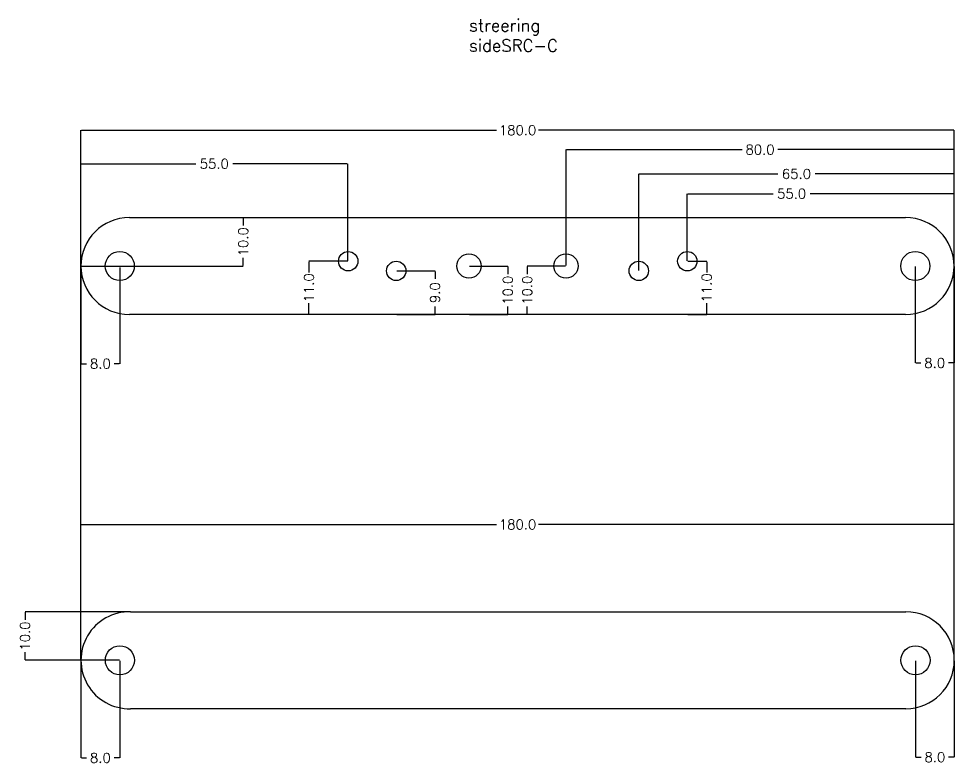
# Model space of a CAD drawing. Header units: millimetres. Extents: x -530 to 204, y -33 to 514.
# Drawn here: x -288.8 to -96, y -33.4 to 120.3 of the extents above; entities that cross this region are included whole.
import ezdxf

# ---------------------------------------------------------------- set-up
doc = ezdxf.new("R2010")
doc.units = ezdxf.units.MM
doc.layers.add('DIMENSION', color=3, linetype='Continuous', lineweight=25)
doc.styles.get("Standard").update_dxf_attribs({"font": 'txt.shx'})
doc.dimstyles.get("Standard").update_dxf_attribs({"dimscale": 100, "dimtxt": 2, "dimasz": 0.1, "dimexe": 0, "dimexo": 0.1, "dimgap": 1, "dimtad": 0, "dimtoh": 1, "dimdec": 1, "dimzin": 0, "dimdsep": 46, "dimtxsty": 'Standard', "dimcen": 2.5, "dimdle": 0.1, "dimclrt": 2, "dimadec": 0, "dimazin": 0, "dimtfac": 1, "dimtdec": 4, "dimtofl": 0, "dimtmove": 0, "dimatfit": 3, "dimfxl": 1, "dimtolj": 1, "dimtzin": 0, "dimarcsym": 0})

# ---------------------------------------------------------------- blocks, each defined once
blk = doc.blocks.new('*D268')
at = {"layer": 'Defpoints', "color": 0}
for p in [(-95.96, 97.34), (-276, -11.97), (-95.96, -11.97)]:
    blk.add_point(p, dxfattribs=at)
at = {"layer": 'DIMENSION', "color": 0, "lineweight": -2}
for p, q in [((-276, -11.87), (-276, 97.34)), ((-275.9, 97.34), (-190.31, 97.34)), ((-96.06, 97.34), (-181.65, 97.34)), ((-95.96, -11.87), (-95.96, 97.34))]:
    blk.add_line(p, q, dxfattribs=at)
at = {"layer": 'DIMENSION', "color": 0}
for points in [[(-275.9, 97.36), (-275.9, 97.32), (-276, 97.34)], [(-96.06, 97.32), (-96.06, 97.36), (-95.96, 97.34)]]:
    blk.add_solid(points, dxfattribs=at)
at = {"layer": 'DIMENSION', "color": 2, "insert": (-185.98, 97.34), "char_height": 2, "attachment_point": 5}
blk.add_mtext('\\A1;180.0', dxfattribs=at)
blk = doc.blocks.new('*D269')
at = {"layer": 'Defpoints', "color": 0}
for p in [(-196, 69.34), (-196, 59.34), (-188, 59.34)]:
    blk.add_point(p, dxfattribs=at)
at = {"layer": 'DIMENSION', "color": 0, "lineweight": -2}
for p, q in [((-195.9, 69.34), (-188, 69.34)), ((-188, 69.24), (-188, 67.67)), ((-188, 59.44), (-188, 61.01)), ((-195.9, 59.34), (-188, 59.34))]:
    blk.add_line(p, q, dxfattribs=at)
at = {"layer": 'DIMENSION', "color": 0}
for points in [[(-187.98, 69.24), (-188.01, 69.24), (-188, 69.34)], [(-188.01, 59.44), (-187.98, 59.44), (-188, 59.34)]]:
    blk.add_solid(points, dxfattribs=at)
at = {"layer": 'DIMENSION', "color": 2, "insert": (-188, 64.34), "char_height": 2, "attachment_point": 5, "rotation": 90}
blk.add_mtext('\\A1;10.0', dxfattribs=at)
blk = doc.blocks.new('*D270')
at = {"layer": 'Defpoints', "color": 0}
for p in [(-176, 69.34), (-184, 59.34), (-176, 59.34)]:
    blk.add_point(p, dxfattribs=at)
at = {"layer": 'DIMENSION', "color": 0, "lineweight": -2}
for p, q in [((-176.1, 69.34), (-184, 69.34)), ((-184, 69.24), (-184, 67.67)), ((-184, 59.44), (-184, 61.01)), ((-176.1, 59.34), (-184, 59.34))]:
    blk.add_line(p, q, dxfattribs=at)
at = {"layer": 'DIMENSION', "color": 0}
for points in [[(-183.98, 69.24), (-184.01, 69.24), (-184, 69.34)], [(-184.01, 59.44), (-183.98, 59.44), (-184, 59.34)]]:
    blk.add_solid(points, dxfattribs=at)
at = {"layer": 'DIMENSION', "color": 2, "insert": (-184, 64.34), "char_height": 2, "attachment_point": 5, "rotation": 90}
blk.add_mtext('\\A1;10.0', dxfattribs=at)
blk = doc.blocks.new('*D271')
at = {"layer": 'Defpoints', "color": 0}
for p in [(-211, 68.34), (-211, 59.34), (-203, 59.34)]:
    blk.add_point(p, dxfattribs=at)
at = {"layer": 'DIMENSION', "color": 0, "lineweight": -2}
for p, q in [((-210.9, 68.34), (-203, 68.34)), ((-203, 68.24), (-203, 66.67)), ((-203, 59.44), (-203, 61.01)), ((-210.9, 59.34), (-203, 59.34))]:
    blk.add_line(p, q, dxfattribs=at)
at = {"layer": 'DIMENSION', "color": 0}
for points in [[(-202.98, 68.24), (-203.01, 68.24), (-203, 68.34)], [(-203.01, 59.44), (-202.98, 59.44), (-203, 59.34)]]:
    blk.add_solid(points, dxfattribs=at)
at = {"layer": 'DIMENSION', "color": 2, "insert": (-203, 63.84), "char_height": 2, "attachment_point": 5, "rotation": 90}
blk.add_mtext('\\A1;9.0', dxfattribs=at)
blk = doc.blocks.new('*D272')
at = {"layer": 'Defpoints', "color": 0}
for p in [(-220.9, 70.33), (-229, 59.34), (-221, 59.34)]:
    blk.add_point(p, dxfattribs=at)
at = {"layer": 'DIMENSION', "color": 0, "lineweight": -2}
for p, q in [((-221, 70.33), (-229, 70.33)), ((-229, 70.23), (-229, 68)), ((-229, 59.44), (-229, 61.67)), ((-221.1, 59.34), (-229, 59.34))]:
    blk.add_line(p, q, dxfattribs=at)
at = {"layer": 'DIMENSION', "color": 0}
for points in [[(-228.98, 70.23), (-229.01, 70.23), (-229, 70.33)], [(-229.01, 59.44), (-228.98, 59.44), (-229, 59.34)]]:
    blk.add_solid(points, dxfattribs=at)
at = {"layer": 'DIMENSION', "color": 2, "insert": (-229, 64.83), "char_height": 2, "attachment_point": 5, "rotation": 90}
blk.add_mtext('\\A1;11.0', dxfattribs=at)
blk = doc.blocks.new('*D273')
at = {"layer": 'Defpoints', "color": 0}
for p in [(-276, 69.34), (-267.99, 69.14), (-276, 49.2)]:
    blk.add_point(p, dxfattribs=at)
at = {"layer": 'DIMENSION', "color": 0, "lineweight": -2}
for p, q in [((-276, 69.24), (-276, 49.2)), ((-267.99, 69.04), (-267.99, 49.2)), ((-275.9, 49.2), (-274.83, 49.2)), ((-268.09, 49.2), (-269.16, 49.2))]:
    blk.add_line(p, q, dxfattribs=at)
at = {"layer": 'DIMENSION', "color": 0}
for points in [[(-275.9, 49.21), (-275.9, 49.18), (-276, 49.2)], [(-268.09, 49.18), (-268.09, 49.21), (-267.99, 49.2)]]:
    blk.add_solid(points, dxfattribs=at)
at = {"layer": 'DIMENSION', "color": 2, "insert": (-271.99, 49.2), "char_height": 2, "attachment_point": 5}
blk.add_mtext('\\A1;8.0', dxfattribs=at)
blk = doc.blocks.new('*D274')
at = {"layer": 'Defpoints', "color": 0}
for p in [(-266, 79.34), (-242.53, 79.34), (-268, 69.34)]:
    blk.add_point(p, dxfattribs=at)
at = {"layer": 'DIMENSION', "color": 0, "lineweight": -2}
for p, q in [((-265.9, 79.34), (-242.53, 79.34)), ((-242.53, 79.24), (-242.53, 77.67)), ((-242.53, 69.44), (-242.53, 71.01)), ((-267.9, 69.34), (-242.53, 69.34))]:
    blk.add_line(p, q, dxfattribs=at)
at = {"layer": 'DIMENSION', "color": 0}
for points in [[(-242.51, 79.24), (-242.54, 79.24), (-242.53, 79.34)], [(-242.54, 69.44), (-242.51, 69.44), (-242.53, 69.34)]]:
    blk.add_solid(points, dxfattribs=at)
at = {"layer": 'DIMENSION', "color": 2, "insert": (-242.53, 74.34), "char_height": 2, "attachment_point": 5, "rotation": 90}
blk.add_mtext('\\A1;10.0', dxfattribs=at)
blk = doc.blocks.new('*D275')
at = {"layer": 'Defpoints', "color": 0}
for p in [(-276, 90.43), (-221, 70.33), (-276, 69.34)]:
    blk.add_point(p, dxfattribs=at)
at = {"layer": 'DIMENSION', "color": 0, "lineweight": -2}
for p, q in [((-276, 69.44), (-276, 90.43)), ((-275.9, 90.43), (-252.33, 90.43)), ((-221.1, 90.43), (-244.66, 90.43)), ((-221, 70.43), (-221, 90.43))]:
    blk.add_line(p, q, dxfattribs=at)
at = {"layer": 'DIMENSION', "color": 0}
for points in [[(-275.9, 90.44), (-275.9, 90.41), (-276, 90.43)], [(-221.1, 90.41), (-221.1, 90.44), (-221, 90.43)]]:
    blk.add_solid(points, dxfattribs=at)
at = {"layer": 'DIMENSION', "color": 2, "insert": (-248.5, 90.43), "char_height": 2, "attachment_point": 5}
blk.add_mtext('\\A1;55.0', dxfattribs=at)
blk = doc.blocks.new('*D276')
at = {"layer": 'Defpoints', "color": 0}
for p in [(-104, 69.34), (-96, 69.34), (-96, 49.34)]:
    blk.add_point(p, dxfattribs=at)
at = {"layer": 'DIMENSION', "color": 0, "lineweight": -2}
for p, q in [((-104, 69.24), (-104, 49.34)), ((-96, 69.24), (-96, 49.34)), ((-103.9, 49.34), (-102.83, 49.34)), ((-96.1, 49.34), (-97.16, 49.34))]:
    blk.add_line(p, q, dxfattribs=at)
at = {"layer": 'DIMENSION', "color": 0}
for points in [[(-103.9, 49.36), (-103.9, 49.32), (-104, 49.34)], [(-96.1, 49.32), (-96.1, 49.36), (-96, 49.34)]]:
    blk.add_solid(points, dxfattribs=at)
at = {"layer": 'DIMENSION', "color": 2, "insert": (-100, 49.34), "char_height": 2, "attachment_point": 5}
blk.add_mtext('\\A1;8.0', dxfattribs=at)
blk = doc.blocks.new('*D277')
at = {"layer": 'Defpoints', "color": 0}
for p in [(-151, 70.33), (-151, 59.34), (-147, 59.34)]:
    blk.add_point(p, dxfattribs=at)
at = {"layer": 'DIMENSION', "color": 0, "lineweight": -2}
for p, q in [((-150.9, 70.33), (-147, 70.33)), ((-147, 70.23), (-147, 68)), ((-147, 59.44), (-147, 61.67)), ((-150.9, 59.34), (-147, 59.34))]:
    blk.add_line(p, q, dxfattribs=at)
at = {"layer": 'DIMENSION', "color": 0}
for points in [[(-146.98, 70.23), (-147.01, 70.23), (-147, 70.33)], [(-147.01, 59.44), (-146.98, 59.44), (-147, 59.34)]]:
    blk.add_solid(points, dxfattribs=at)
at = {"layer": 'DIMENSION', "color": 2, "insert": (-147, 64.83), "char_height": 2, "attachment_point": 5, "rotation": 90}
blk.add_mtext('\\A1;11.0', dxfattribs=at)
blk = doc.blocks.new('*D278')
at = {"layer": 'Defpoints', "color": 0}
for p in [(-96, 84.26), (-151, 70.33), (-96, 69.34)]:
    blk.add_point(p, dxfattribs=at)
at = {"layer": 'DIMENSION', "color": 0, "lineweight": -2}
for p, q in [((-151, 70.43), (-151, 84.26)), ((-150.9, 84.26), (-133.33, 84.26)), ((-96.1, 84.26), (-125.66, 84.26)), ((-96, 69.44), (-96, 84.26))]:
    blk.add_line(p, q, dxfattribs=at)
at = {"layer": 'DIMENSION', "color": 0}
for points in [[(-150.9, 84.28), (-150.9, 84.24), (-151, 84.26)], [(-96.1, 84.24), (-96.1, 84.28), (-96, 84.26)]]:
    blk.add_solid(points, dxfattribs=at)
at = {"layer": 'DIMENSION', "color": 2, "insert": (-129.5, 84.26), "char_height": 2, "attachment_point": 5}
blk.add_mtext('\\A1;55.0', dxfattribs=at)
blk = doc.blocks.new('*D279')
at = {"layer": 'Defpoints', "color": 0}
for p in [(-96, 88.34), (-161, 68.34), (-96, 69.34)]:
    blk.add_point(p, dxfattribs=at)
at = {"layer": 'DIMENSION', "color": 0, "lineweight": -2}
for p, q in [((-161, 68.44), (-161, 88.34)), ((-160.9, 88.34), (-132.33, 88.34)), ((-96.1, 88.34), (-124.66, 88.34)), ((-96, 69.44), (-96, 88.34))]:
    blk.add_line(p, q, dxfattribs=at)
at = {"layer": 'DIMENSION', "color": 0}
for points in [[(-160.9, 88.36), (-160.9, 88.32), (-161, 88.34)], [(-96.1, 88.32), (-96.1, 88.36), (-96, 88.34)]]:
    blk.add_solid(points, dxfattribs=at)
at = {"layer": 'DIMENSION', "color": 2, "insert": (-128.5, 88.34), "char_height": 2, "attachment_point": 5}
blk.add_mtext('\\A1;65.0', dxfattribs=at)
blk = doc.blocks.new('*D280')
at = {"layer": 'Defpoints', "color": 0}
for p in [(-96, 93.34), (-176, 69.34), (-96, 69.34)]:
    blk.add_point(p, dxfattribs=at)
at = {"layer": 'DIMENSION', "color": 0, "lineweight": -2}
for p, q in [((-176, 69.44), (-176, 93.34)), ((-175.9, 93.34), (-139.66, 93.34)), ((-96.1, 93.34), (-132.33, 93.34)), ((-96, 69.44), (-96, 93.34))]:
    blk.add_line(p, q, dxfattribs=at)
at = {"layer": 'DIMENSION', "color": 0}
for points in [[(-175.9, 93.36), (-175.9, 93.32), (-176, 93.34)], [(-96.1, 93.32), (-96.1, 93.36), (-96, 93.34)]]:
    blk.add_solid(points, dxfattribs=at)
at = {"layer": 'DIMENSION', "color": 2, "insert": (-136, 93.34), "char_height": 2, "attachment_point": 5}
blk.add_mtext('\\A1;80.0', dxfattribs=at)
blk = doc.blocks.new('*D281')
at = {"layer": 'Defpoints', "color": 0}
for p in [(-95.96, 16.03), (-276, -11.97), (-95.96, -11.97)]:
    blk.add_point(p, dxfattribs=at)
at = {"layer": 'DIMENSION', "color": 0, "lineweight": -2}
for p, q in [((-276, -11.87), (-276, 16.03)), ((-275.9, 16.03), (-190.31, 16.03)), ((-96.06, 16.03), (-181.65, 16.03)), ((-95.96, -11.87), (-95.96, 16.03))]:
    blk.add_line(p, q, dxfattribs=at)
at = {"layer": 'DIMENSION', "color": 0}
for points in [[(-275.9, 16.05), (-275.9, 16.02), (-276, 16.03)], [(-96.06, 16.02), (-96.06, 16.05), (-95.96, 16.03)]]:
    blk.add_solid(points, dxfattribs=at)
at = {"layer": 'DIMENSION', "color": 2, "insert": (-185.98, 16.03), "char_height": 2, "attachment_point": 5}
blk.add_mtext('\\A1;180.0', dxfattribs=at)
blk = doc.blocks.new('*D286')
at = {"layer": 'Defpoints', "color": 0}
for p in [(-276, -11.97), (-267.96, -11.97), (-276, -32.11)]:
    blk.add_point(p, dxfattribs=at)
at = {"layer": 'DIMENSION', "color": 0, "lineweight": -2}
for p, q in [((-276, -12.07), (-276, -32.11)), ((-267.96, -12.07), (-267.96, -32.11)), ((-275.9, -32.11), (-274.81, -32.11)), ((-268.06, -32.11), (-269.15, -32.11))]:
    blk.add_line(p, q, dxfattribs=at)
at = {"layer": 'DIMENSION', "color": 0}
for points in [[(-275.9, -32.09), (-275.9, -32.13), (-276, -32.11)], [(-268.06, -32.13), (-268.06, -32.09), (-267.96, -32.11)]]:
    blk.add_solid(points, dxfattribs=at)
at = {"layer": 'DIMENSION', "color": 2, "insert": (-271.98, -32.11), "char_height": 2, "attachment_point": 5}
blk.add_mtext('\\A1;8.0', dxfattribs=at)
blk = doc.blocks.new('*D287')
at = {"layer": 'Defpoints', "color": 0}
for p in [(-287.51, -1.97), (-265.76, -1.97), (-267.96, -11.97)]:
    blk.add_point(p, dxfattribs=at)
at = {"layer": 'DIMENSION', "color": 0, "lineweight": -2}
for p, q in [((-265.86, -1.97), (-287.51, -1.97)), ((-287.51, -2.07), (-287.51, -3.63)), ((-287.51, -11.87), (-287.51, -10.3)), ((-268.06, -11.97), (-287.51, -11.97))]:
    blk.add_line(p, q, dxfattribs=at)
at = {"layer": 'DIMENSION', "color": 0}
for points in [[(-287.49, -2.07), (-287.52, -2.07), (-287.51, -1.97)], [(-287.52, -11.87), (-287.49, -11.87), (-287.51, -11.97)]]:
    blk.add_solid(points, dxfattribs=at)
at = {"layer": 'DIMENSION', "color": 2, "insert": (-287.51, -6.97), "char_height": 2, "attachment_point": 5, "rotation": 90}
blk.add_mtext('\\A1;10.0', dxfattribs=at)
blk = doc.blocks.new('*D289')
at = {"layer": 'Defpoints', "color": 0}
for p in [(-103.96, -11.97), (-95.96, -11.97), (-95.96, -31.97)]:
    blk.add_point(p, dxfattribs=at)
at = {"layer": 'DIMENSION', "color": 0, "lineweight": -2}
for p, q in [((-103.96, -12.07), (-103.96, -31.97)), ((-95.96, -12.07), (-95.96, -31.97)), ((-103.86, -31.97), (-102.8, -31.97)), ((-96.06, -31.97), (-97.13, -31.97))]:
    blk.add_line(p, q, dxfattribs=at)
at = {"layer": 'DIMENSION', "color": 0}
for points in [[(-103.86, -31.95), (-103.86, -31.98), (-103.96, -31.97)], [(-96.06, -31.98), (-96.06, -31.95), (-95.96, -31.97)]]:
    blk.add_solid(points, dxfattribs=at)
at = {"layer": 'DIMENSION', "color": 2, "insert": (-99.96, -31.97), "char_height": 2, "attachment_point": 5}
blk.add_mtext('\\A1;8.0', dxfattribs=at)

msp = doc.modelspace()

# ---------------------------------------------------------------- linework, layer by layer
msp.add_line((-276, 69.34), (-268, 69.34))
for points in [[(-266, 79.34), (-106, 79.34)], [(-106, 59.34), (-266, 59.34)], [(-265.76, -1.97), (-105.96, -1.97)], [(-105.96, -21.97), (-265.76, -21.97)]]:
    msp.add_lwpolyline(points)
for centre, radius in [((-267.99, 69.34), 3), ((-220.9, 70.33), 2), ((-196, 69.34), 2.5), ((-176, 69.34), 2.5), ((-151, 70.33), 2), ((-104, 69.34), 3), ((-211, 68.34), 2), ((-161, 68.34), 2), ((-267.96, -11.97), 3), ((-103.96, -11.97), 3)]:
    msp.add_circle(centre, radius)
for centre, start, end in [((-266, 69.34), 90, 270), ((-106, 69.34), 270, 90), ((-265.99, -11.97), 88.683, 271.317), ((-105.96, -11.97), 270, 90)]:
    msp.add_arc(centre, 10, start, end)

# ---------------------------------------------------------------- texts
at = {"insert": (-195.99, 120.22), "char_height": 2.5, "width": 3.7365, "attachment_point": 1}
msp.add_mtext('streering sideSRC-C', dxfattribs=at)

# ---------------------------------------------------------------- dimensions: what is measured, and where the dimension line sits
at = {"layer": 'DIMENSION'}
for base, p1, p2, override, picture, middle in [((-95.96, 97.34), (-276, -11.97), (-95.96, -11.97), {"dimscale": 1, "dimlfac": 1, "dimtxsty": 'Standard', "dimsah": 1, "dimclrt": 2, "dimtmove": 1, "dimtolj": 1}, '*D268', (-185.98, 97.34)), ((-96, 93.34), (-176, 69.34), (-96, 69.34), {"dimscale": 1, "dimlfac": 1, "dimtxsty": 'Standard', "dimsah": 1, "dimtolj": 1}, '*D280', (-136, 93.34)), ((-276, 90.43), (-221, 70.33), (-276, 69.34), {"dimscale": 1, "dimlfac": 1, "dimtxsty": 'Standard', "dimsah": 1, "dimclrt": 2, "dimtolj": 1}, '*D275', (-248.5, 90.43)), ((-96, 88.34), (-161, 68.34), (-96, 69.34), {"dimscale": 1, "dimlfac": 1, "dimtxsty": 'Standard', "dimsah": 1, "dimtolj": 1}, '*D279', (-128.5, 88.34)), ((-276, 49.2), (-267.99, 69.14), (-276, 69.34), {"dimscale": 1, "dimlfac": 1, "dimtxsty": 'Standard', "dimsah": 1, "dimclrt": 2, "dimtmove": 1, "dimtolj": 1}, '*D273', (-271.99, 49.2)), ((-96, 49.34), (-104, 69.34), (-96, 69.34), {"dimscale": 1, "dimlfac": 1, "dimtxsty": 'Standard', "dimsah": 1, "dimclrt": 2, "dimtolj": 1}, '*D276', (-100, 49.34)), ((-95.96, 16.03), (-276, -11.97), (-95.96, -11.97), {"dimscale": 1, "dimlfac": 1, "dimtxsty": 'Standard', "dimsah": 1, "dimclrt": 2, "dimtmove": 1, "dimtolj": 1}, '*D281', (-185.98, 16.03)), ((-276, -32.11), (-267.96, -11.97), (-276, -11.97), {"dimscale": 1, "dimlfac": 1, "dimtxsty": 'Standard', "dimsah": 1, "dimclrt": 2, "dimtmove": 1, "dimtolj": 1}, '*D286', (-271.98, -32.11)), ((-95.96, -31.97), (-103.96, -11.97), (-95.96, -11.97), {"dimscale": 1, "dimlfac": 1, "dimtxsty": 'Standard', "dimsah": 1, "dimclrt": 2, "dimtolj": 1}, '*D289', (-99.96, -31.97))]:
    dim = msp.add_linear_dim(base=base, p1=p1, p2=p2, dimstyle='Standard', override=override, dxfattribs=at)
    dim.commit()
    dim.dimension.update_dxf_attribs({"geometry": picture, "text_midpoint": middle})
dim = msp.add_linear_dim(base=(-96, 84.26), p1=(-151, 70.33), p2=(-96, 69.34), dimstyle='Standard', override={"dimscale": 1, "dimlfac": 1, "dimtxsty": 'Standard', "dimsah": 1, "dimtolj": 1}, dxfattribs=at)
dim.commit()
dim.dimension.update_dxf_attribs({"geometry": '*D278', "text_midpoint": (-129.5, 84.26), "dimtype": 160})
for base, p1, p2, angle, override, picture, middle in [((-242.53, 79.34), (-268, 69.34), (-266, 79.34), 90, {"dimscale": 1, "dimlfac": 1, "dimtxsty": 'Standard', "dimsah": 1, "dimclrt": 2, "dimtolj": 1}, '*D274', (-242.53, 74.34)), ((-229, 59.34), (-220.9, 70.33), (-221, 59.34), 270, {"dimscale": 1, "dimlfac": 1, "dimtxsty": 'Standard', "dimsah": 1, "dimclrt": 2, "dimtolj": 1}, '*D272', (-229, 64.83)), ((-147, 59.34), (-151, 70.33), (-151, 59.34), 270, {"dimscale": 1, "dimlfac": 1, "dimtxsty": 'Standard', "dimsah": 1, "dimtolj": 1}, '*D277', (-147, 64.83)), ((-203, 59.34), (-211, 68.34), (-211, 59.34), 270, {"dimscale": 1, "dimlfac": 1, "dimtxsty": 'Standard', "dimsah": 1, "dimclrt": 2, "dimtolj": 1}, '*D271', (-203, 63.84)), ((-188, 59.34), (-196, 69.34), (-196, 59.34), 270, {"dimscale": 1, "dimlfac": 1, "dimtxsty": 'Standard', "dimsah": 1, "dimclrt": 2, "dimtolj": 1}, '*D269', (-188, 64.34)), ((-184, 59.34), (-176, 69.34), (-176, 59.34), 270, {"dimscale": 1, "dimlfac": 1, "dimtxsty": 'Standard', "dimsah": 1, "dimclrt": 2, "dimtolj": 1}, '*D270', (-184, 64.34))]:
    dim = msp.add_linear_dim(base=base, p1=p1, p2=p2, angle=angle, dimstyle='Standard', override=override, dxfattribs=at)
    dim.commit()
    dim.dimension.update_dxf_attribs({"geometry": picture, "text_midpoint": middle})
dim = msp.add_linear_dim(base=(-287.51, -1.97), p1=(-267.96, -11.97), p2=(-265.76, -1.97), angle=90, dimstyle='Standard', override={"dimscale": 1, "dimlfac": 1, "dimtxsty": 'Standard', "dimsah": 1, "dimclrt": 2, "dimtolj": 1}, dxfattribs=at)
dim.commit()
dim.dimension.update_dxf_attribs({"geometry": '*D287', "text_midpoint": (-287.51, -6.97), "dimtype": 160})

doc.saveas('drawing.dxf')
